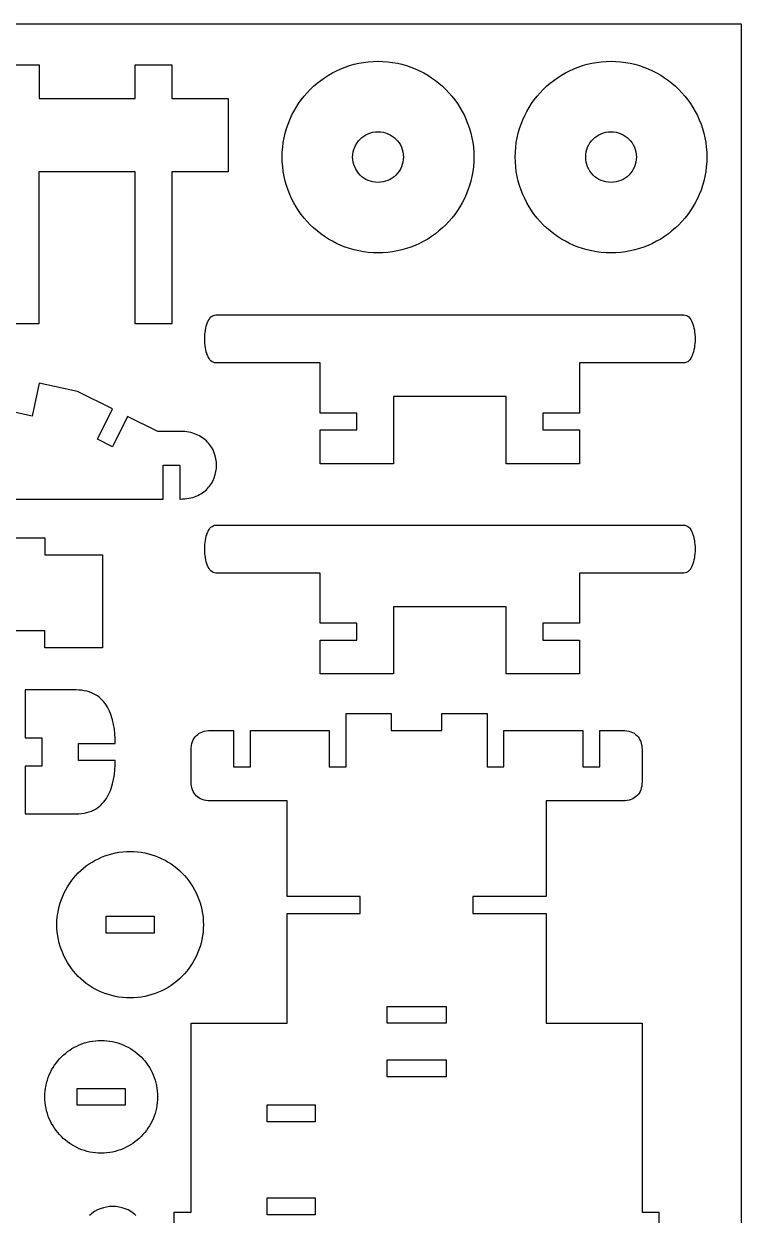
# Model space of a CAD drawing. Extents: x -4447 to 4447, y -2314 to 2314.
# Drawn here: x -3093 to -1563, y -228 to 2314 of the extents above; entities that cross this region are included whole.
import ezdxf

# ---------------------------------------------------------------- set-up
doc = ezdxf.new("R2010")
doc.units = 0
doc.header["$MEASUREMENT"] = 0
doc.layers.get('0').update_dxf_attribs({"linetype": 'CONTINUOUS'})

msp = doc.modelspace()

# ---------------------------------------------------------------- linework, layer by layer
for p, q in [((-4447.3, 2313.8), (-1562.6, 2313.8)), ((-1562.6, 2313.8), (-1562.6, -2313.8)), ((-3137.8, 2226.6), (-3059.6, 2226.6)), ((-3059.6, 2226.6), (-3059.6, 2154.5)), ((-2855.3, 2226.6), (-2777.2, 2226.6)), ((-2855.3, 2154.5), (-2855.3, 2226.6)), ((-2777.2, 2226.6), (-2777.2, 2154.5)), ((-2434.5, 2209.2), (-2425.7, 2213.7)), ((-2425.7, 2213.7), (-2416.6, 2217.8)), ((-2416.6, 2217.8), (-2407.3, 2221.4)), ((-2407.3, 2221.4), (-2397.8, 2224.6)), ((-2397.8, 2224.6), (-2388.1, 2227.4)), ((-2388.1, 2227.4), (-2378.3, 2229.7)), ((-2378.3, 2229.7), (-2368.2, 2231.5)), ((-2368.2, 2231.5), (-2358, 2232.8)), ((-2358, 2232.8), (-2347.6, 2233.6)), ((-2347.6, 2233.6), (-2337.1, 2233.8)), ((-2337.1, 2233.8), (-2326.6, 2233.6)), ((-2326.6, 2233.6), (-2316.2, 2232.8)), ((-2316.2, 2232.8), (-2306, 2231.5)), ((-2306, 2231.5), (-2295.9, 2229.7)), ((-2295.9, 2229.7), (-2286, 2227.4)), ((-2286, 2227.4), (-2276.3, 2224.6)), ((-2276.3, 2224.6), (-2266.8, 2221.4)), ((-2266.8, 2221.4), (-2257.6, 2217.8)), ((-2257.6, 2217.8), (-2248.5, 2213.7)), ((-2248.5, 2213.7), (-2239.7, 2209.2)), ((-1937.5, 2209.2), (-1928.7, 2213.7)), ((-1928.7, 2213.7), (-1919.7, 2217.8)), ((-1919.7, 2217.8), (-1910.4, 2221.4)), ((-1910.4, 2221.4), (-1900.9, 2224.6)), ((-1900.9, 2224.6), (-1891.2, 2227.4)), ((-1891.2, 2227.4), (-1881.3, 2229.7)), ((-1881.3, 2229.7), (-1871.3, 2231.5)), ((-1871.3, 2231.5), (-1861, 2232.8)), ((-1861, 2232.8), (-1850.7, 2233.6)), ((-1850.7, 2233.6), (-1840.1, 2233.8)), ((-1840.1, 2233.8), (-1829.6, 2233.6)), ((-1829.6, 2233.6), (-1819.3, 2232.8)), ((-1819.3, 2232.8), (-1809, 2231.5)), ((-1809, 2231.5), (-1799, 2229.7)), ((-1799, 2229.7), (-1789.1, 2227.4)), ((-1789.1, 2227.4), (-1779.4, 2224.6)), ((-1779.4, 2224.6), (-1769.9, 2221.4)), ((-1769.9, 2221.4), (-1760.6, 2217.8)), ((-1760.6, 2217.8), (-1751.6, 2213.7)), ((-1751.6, 2213.7), (-1742.8, 2209.2)), ((-2474.5, 2180.7), (-2467.1, 2187.2)), ((-2467.1, 2187.2), (-2459.3, 2193.2)), ((-2459.3, 2193.2), (-2451.3, 2198.9)), ((-2451.3, 2198.9), (-2443, 2204.2)), ((-2443, 2204.2), (-2434.5, 2209.2)), ((-2239.7, 2209.2), (-2231.1, 2204.2)), ((-2231.1, 2204.2), (-2222.9, 2198.9)), ((-2222.9, 2198.9), (-2214.8, 2193.2)), ((-2214.8, 2193.2), (-2207.1, 2187.2)), ((-2207.1, 2187.2), (-2199.7, 2180.7)), ((-1977.5, 2180.7), (-1970.1, 2187.2)), ((-1970.1, 2187.2), (-1962.4, 2193.2)), ((-1962.4, 2193.2), (-1954.4, 2198.9)), ((-1954.4, 2198.9), (-1946.1, 2204.2)), ((-1946.1, 2204.2), (-1937.5, 2209.2)), ((-1742.8, 2209.2), (-1734.2, 2204.2)), ((-1734.2, 2204.2), (-1725.9, 2198.9)), ((-1725.9, 2198.9), (-1717.9, 2193.2)), ((-1717.9, 2193.2), (-1710.2, 2187.2)), ((-1710.2, 2187.2), (-1702.8, 2180.7)), ((-2494.8, 2159.5), (-2488.3, 2166.9)), ((-2488.3, 2166.9), (-2481.6, 2174)), ((-2481.6, 2174), (-2474.5, 2180.7)), ((-2199.7, 2180.7), (-2192.6, 2174)), ((-2192.6, 2174), (-2185.8, 2166.9)), ((-2185.8, 2166.9), (-2179.4, 2159.5)), ((-1997.8, 2159.5), (-1991.4, 2166.9)), ((-1991.4, 2166.9), (-1984.6, 2174)), ((-1984.6, 2174), (-1977.5, 2180.7)), ((-1702.8, 2180.7), (-1695.7, 2174)), ((-1695.7, 2174), (-1688.9, 2166.9)), ((-1688.9, 2166.9), (-1682.5, 2159.5)), ((-3059.6, 2154.5), (-2855.3, 2154.5)), ((-2777.2, 2154.5), (-2657, 2154.5)), ((-2657, 2154.5), (-2657, 1998.3)), ((-2516.8, 2126.9), (-2511.8, 2135.4)), ((-2511.8, 2135.4), (-2506.5, 2143.7)), ((-2506.5, 2143.7), (-2500.8, 2151.7)), ((-2500.8, 2151.7), (-2494.8, 2159.5)), ((-2179.4, 2159.5), (-2173.4, 2151.7)), ((-2173.4, 2151.7), (-2167.7, 2143.7)), ((-2167.7, 2143.7), (-2162.3, 2135.4)), ((-2162.3, 2135.4), (-2157.4, 2126.9)), ((-2019.8, 2126.9), (-2014.9, 2135.4)), ((-2014.9, 2135.4), (-2009.6, 2143.7)), ((-2009.6, 2143.7), (-2003.9, 2151.7)), ((-2003.9, 2151.7), (-1997.8, 2159.5)), ((-1682.5, 2159.5), (-1676.4, 2151.7)), ((-1676.4, 2151.7), (-1670.7, 2143.7)), ((-1670.7, 2143.7), (-1665.4, 2135.4)), ((-1665.4, 2135.4), (-1660.5, 2126.9)), ((-2525.4, 2109), (-2521.3, 2118.1)), ((-2521.3, 2118.1), (-2516.8, 2126.9)), ((-2157.4, 2126.9), (-2152.9, 2118.1)), ((-2152.9, 2118.1), (-2148.8, 2109)), ((-2028.4, 2109), (-2024.3, 2118.1)), ((-2024.3, 2118.1), (-2019.8, 2126.9)), ((-1660.5, 2126.9), (-1656, 2118.1)), ((-1656, 2118.1), (-1651.9, 2109)), ((-2535, 2080.5), (-2532.2, 2090.2)), ((-2532.2, 2090.2), (-2529, 2099.7)), ((-2529, 2099.7), (-2525.4, 2109)), ((-2148.8, 2109), (-2145.2, 2099.7)), ((-2145.2, 2099.7), (-2141.9, 2090.2)), ((-2141.9, 2090.2), (-2139.2, 2080.5)), ((-2038, 2080.5), (-2035.3, 2090.2)), ((-2035.3, 2090.2), (-2032.1, 2099.7)), ((-2032.1, 2099.7), (-2028.4, 2109)), ((-1651.9, 2109), (-1648.2, 2099.7)), ((-1648.2, 2099.7), (-1645, 2090.2)), ((-1645, 2090.2), (-1642.2, 2080.5)), ((-2540.4, 2050.4), (-2539.1, 2060.6)), ((-2539.1, 2060.6), (-2537.3, 2070.7)), ((-2537.3, 2070.7), (-2535, 2080.5)), ((-2384.6, 2055.3), (-2381.9, 2059.7)), ((-2381.9, 2059.7), (-2378.8, 2063.9)), ((-2378.8, 2063.9), (-2375.3, 2067.7)), ((-2375.3, 2067.7), (-2371.5, 2071.2)), ((-2371.5, 2071.2), (-2367.3, 2074.3)), ((-2367.3, 2074.3), (-2362.9, 2077)), ((-2362.9, 2077), (-2358.1, 2079.3)), ((-2358.1, 2079.3), (-2353.2, 2081.1)), ((-2353.2, 2081.1), (-2348, 2082.5)), ((-2348, 2082.5), (-2342.6, 2083.3)), ((-2342.6, 2083.3), (-2337.1, 2083.6)), ((-2337.1, 2083.6), (-2331.6, 2083.3)), ((-2331.6, 2083.3), (-2326.2, 2082.5)), ((-2326.2, 2082.5), (-2321, 2081.1)), ((-2321, 2081.1), (-2316, 2079.3)), ((-2316, 2079.3), (-2311.3, 2077)), ((-2311.3, 2077), (-2306.8, 2074.3)), ((-2306.8, 2074.3), (-2302.7, 2071.2)), ((-2302.7, 2071.2), (-2298.8, 2067.7)), ((-2298.8, 2067.7), (-2295.4, 2063.9)), ((-2295.4, 2063.9), (-2292.2, 2059.7)), ((-2292.2, 2059.7), (-2289.5, 2055.3)), ((-2139.2, 2080.5), (-2136.9, 2070.7)), ((-2136.9, 2070.7), (-2135.1, 2060.6)), ((-2135.1, 2060.6), (-2133.8, 2050.4)), ((-2043.4, 2050.4), (-2042.1, 2060.6)), ((-2042.1, 2060.6), (-2040.3, 2070.7)), ((-2040.3, 2070.7), (-2038, 2080.5)), ((-1887.7, 2055.3), (-1885, 2059.7)), ((-1885, 2059.7), (-1881.9, 2063.9)), ((-1881.9, 2063.9), (-1878.4, 2067.7)), ((-1878.4, 2067.7), (-1874.5, 2071.2)), ((-1874.5, 2071.2), (-1870.4, 2074.3)), ((-1870.4, 2074.3), (-1865.9, 2077)), ((-1865.9, 2077), (-1861.2, 2079.3)), ((-1861.2, 2079.3), (-1856.2, 2081.1)), ((-1856.2, 2081.1), (-1851, 2082.5)), ((-1851, 2082.5), (-1845.7, 2083.3)), ((-1845.7, 2083.3), (-1840.1, 2083.6)), ((-1840.1, 2083.6), (-1834.6, 2083.3)), ((-1834.6, 2083.3), (-1829.2, 2082.5)), ((-1829.2, 2082.5), (-1824.1, 2081.1)), ((-1824.1, 2081.1), (-1819.1, 2079.3)), ((-1819.1, 2079.3), (-1814.4, 2077)), ((-1814.4, 2077), (-1809.9, 2074.3)), ((-1809.9, 2074.3), (-1805.7, 2071.2)), ((-1805.7, 2071.2), (-1801.9, 2067.7)), ((-1801.9, 2067.7), (-1798.4, 2063.9)), ((-1798.4, 2063.9), (-1795.3, 2059.7)), ((-1795.3, 2059.7), (-1792.6, 2055.3)), ((-1642.2, 2080.5), (-1640, 2070.7)), ((-1640, 2070.7), (-1638.2, 2060.6)), ((-1638.2, 2060.6), (-1636.9, 2050.4)), ((-2541.4, 2029.5), (-2541.2, 2040)), ((-2541.2, 2040), (-2540.4, 2050.4)), ((-2391.2, 2029.5), (-2390.9, 2035)), ((-2390.9, 2035), (-2390.1, 2040.4)), ((-2390.1, 2040.4), (-2388.7, 2045.6)), ((-2388.7, 2045.6), (-2386.9, 2050.5)), ((-2386.9, 2050.5), (-2384.6, 2055.3)), ((-2289.5, 2055.3), (-2287.3, 2050.5)), ((-2287.3, 2050.5), (-2285.4, 2045.6)), ((-2285.4, 2045.6), (-2284.1, 2040.4)), ((-2284.1, 2040.4), (-2283.3, 2035)), ((-2283.3, 2035), (-2283, 2029.5)), ((-2133.8, 2050.4), (-2133, 2040)), ((-2133, 2040), (-2132.8, 2029.5)), ((-2044.5, 2029.5), (-2044.2, 2040)), ((-2044.2, 2040), (-2043.4, 2050.4)), ((-1894.2, 2029.5), (-1893.9, 2035)), ((-1893.9, 2035), (-1893.1, 2040.4)), ((-1893.1, 2040.4), (-1891.8, 2045.6)), ((-1891.8, 2045.6), (-1890, 2050.5)), ((-1890, 2050.5), (-1887.7, 2055.3)), ((-1792.6, 2055.3), (-1790.3, 2050.5)), ((-1790.3, 2050.5), (-1788.5, 2045.6)), ((-1788.5, 2045.6), (-1787.2, 2040.4)), ((-1787.2, 2040.4), (-1786.3, 2035)), ((-1786.3, 2035), (-1786.1, 2029.5)), ((-1636.9, 2050.4), (-1636.1, 2040)), ((-1636.1, 2040), (-1635.8, 2029.5)), ((-2541.2, 2019), (-2541.4, 2029.5)), ((-2540.4, 2008.6), (-2541.2, 2019)), ((-2539.1, 1998.4), (-2540.4, 2008.6)), ((-2390.9, 2024), (-2391.2, 2029.5)), ((-2390.1, 2018.6), (-2390.9, 2024)), ((-2388.7, 2013.4), (-2390.1, 2018.6)), ((-2386.9, 2008.4), (-2388.7, 2013.4)), ((-2384.6, 2003.7), (-2386.9, 2008.4)), ((-2287.3, 2008.4), (-2289.5, 2003.7)), ((-2285.4, 2013.4), (-2287.3, 2008.4)), ((-2284.1, 2018.6), (-2285.4, 2013.4)), ((-2283.3, 2024), (-2284.1, 2018.6)), ((-2283, 2029.5), (-2283.3, 2024)), ((-2133.8, 2008.6), (-2135.1, 1998.4)), ((-2133, 2019), (-2133.8, 2008.6)), ((-2132.8, 2029.5), (-2133, 2019)), ((-2044.2, 2019), (-2044.5, 2029.5)), ((-2043.4, 2008.6), (-2044.2, 2019)), ((-2042.1, 1998.4), (-2043.4, 2008.6)), ((-1893.9, 2024), (-1894.2, 2029.5)), ((-1893.1, 2018.6), (-1893.9, 2024)), ((-1891.8, 2013.4), (-1893.1, 2018.6)), ((-1890, 2008.4), (-1891.8, 2013.4)), ((-1887.7, 2003.7), (-1890, 2008.4)), ((-1790.3, 2008.4), (-1792.6, 2003.7)), ((-1788.5, 2013.4), (-1790.3, 2008.4)), ((-1787.2, 2018.6), (-1788.5, 2013.4)), ((-1786.3, 2024), (-1787.2, 2018.6)), ((-1786.1, 2029.5), (-1786.3, 2024)), ((-1636.9, 2008.6), (-1638.2, 1998.4)), ((-1636.1, 2019), (-1636.9, 2008.6)), ((-1635.8, 2029.5), (-1636.1, 2019)), ((-3060.8, 1998.3), (-3060.8, 1673.7)), ((-2855.3, 1998.3), (-3060.8, 1998.3)), ((-2855.3, 1673.7), (-2855.3, 1998.3)), ((-2777.2, 1998.3), (-2777.2, 1673.7)), ((-2657, 1998.3), (-2777.2, 1998.3)), ((-2537.3, 1988.3), (-2539.1, 1998.4)), ((-2535, 1978.4), (-2537.3, 1988.3)), ((-2381.9, 1999.2), (-2384.6, 2003.7)), ((-2378.8, 1995.1), (-2381.9, 1999.2)), ((-2375.3, 1991.2), (-2378.8, 1995.1)), ((-2371.5, 1987.7), (-2375.3, 1991.2)), ((-2367.3, 1984.6), (-2371.5, 1987.7)), ((-2362.9, 1981.9), (-2367.3, 1984.6)), ((-2306.8, 1984.6), (-2311.3, 1981.9)), ((-2302.7, 1987.7), (-2306.8, 1984.6)), ((-2298.8, 1991.2), (-2302.7, 1987.7)), ((-2295.4, 1995.1), (-2298.8, 1991.2)), ((-2292.2, 1999.2), (-2295.4, 1995.1)), ((-2289.5, 2003.7), (-2292.2, 1999.2)), ((-2136.9, 1988.3), (-2139.2, 1978.4)), ((-2135.1, 1998.4), (-2136.9, 1988.3)), ((-2040.3, 1988.3), (-2042.1, 1998.4)), ((-2038, 1978.4), (-2040.3, 1988.3)), ((-1885, 1999.2), (-1887.7, 2003.7)), ((-1881.9, 1995.1), (-1885, 1999.2)), ((-1878.4, 1991.2), (-1881.9, 1995.1)), ((-1874.5, 1987.7), (-1878.4, 1991.2)), ((-1870.4, 1984.6), (-1874.5, 1987.7)), ((-1865.9, 1981.9), (-1870.4, 1984.6)), ((-1809.9, 1984.6), (-1814.4, 1981.9)), ((-1805.7, 1987.7), (-1809.9, 1984.6)), ((-1801.9, 1991.2), (-1805.7, 1987.7)), ((-1798.4, 1995.1), (-1801.9, 1991.2)), ((-1795.3, 1999.2), (-1798.4, 1995.1)), ((-1792.6, 2003.7), (-1795.3, 1999.2)), ((-1640, 1988.3), (-1642.2, 1978.4)), ((-1638.2, 1998.4), (-1640, 1988.3)), ((-2532.2, 1968.7), (-2535, 1978.4)), ((-2529, 1959.2), (-2532.2, 1968.7)), ((-2525.4, 1950), (-2529, 1959.2)), ((-2358.1, 1979.6), (-2362.9, 1981.9)), ((-2353.2, 1977.8), (-2358.1, 1979.6)), ((-2348, 1976.5), (-2353.2, 1977.8)), ((-2342.6, 1975.7), (-2348, 1976.5)), ((-2337.1, 1975.4), (-2342.6, 1975.7)), ((-2331.6, 1975.7), (-2337.1, 1975.4)), ((-2326.2, 1976.5), (-2331.6, 1975.7)), ((-2321, 1977.8), (-2326.2, 1976.5)), ((-2316, 1979.6), (-2321, 1977.8)), ((-2311.3, 1981.9), (-2316, 1979.6)), ((-2145.2, 1959.2), (-2148.8, 1950)), ((-2141.9, 1968.7), (-2145.2, 1959.2)), ((-2139.2, 1978.4), (-2141.9, 1968.7)), ((-2035.3, 1968.7), (-2038, 1978.4)), ((-2032.1, 1959.2), (-2035.3, 1968.7)), ((-2028.4, 1950), (-2032.1, 1959.2)), ((-1861.2, 1979.6), (-1865.9, 1981.9)), ((-1856.2, 1977.8), (-1861.2, 1979.6)), ((-1851, 1976.5), (-1856.2, 1977.8)), ((-1845.7, 1975.7), (-1851, 1976.5)), ((-1840.1, 1975.4), (-1845.7, 1975.7)), ((-1834.6, 1975.7), (-1840.1, 1975.4)), ((-1829.2, 1976.5), (-1834.6, 1975.7)), ((-1824.1, 1977.8), (-1829.2, 1976.5)), ((-1819.1, 1979.6), (-1824.1, 1977.8)), ((-1814.4, 1981.9), (-1819.1, 1979.6)), ((-1648.2, 1959.2), (-1651.9, 1950)), ((-1645, 1968.7), (-1648.2, 1959.2)), ((-1642.2, 1978.4), (-1645, 1968.7)), ((-2521.3, 1940.9), (-2525.4, 1950)), ((-2516.8, 1932.1), (-2521.3, 1940.9)), ((-2511.8, 1923.5), (-2516.8, 1932.1)), ((-2157.4, 1932.1), (-2162.3, 1923.5)), ((-2152.9, 1940.9), (-2157.4, 1932.1)), ((-2148.8, 1950), (-2152.9, 1940.9)), ((-2024.3, 1940.9), (-2028.4, 1950)), ((-2019.8, 1932.1), (-2024.3, 1940.9)), ((-2014.9, 1923.5), (-2019.8, 1932.1)), ((-1660.5, 1932.1), (-1665.4, 1923.5)), ((-1656, 1940.9), (-1660.5, 1932.1)), ((-1651.9, 1950), (-1656, 1940.9)), ((-2506.5, 1915.2), (-2511.8, 1923.5)), ((-2500.8, 1907.2), (-2506.5, 1915.2)), ((-2494.8, 1899.5), (-2500.8, 1907.2)), ((-2173.4, 1907.2), (-2179.4, 1899.5)), ((-2167.7, 1915.2), (-2173.4, 1907.2)), ((-2162.3, 1923.5), (-2167.7, 1915.2)), ((-2009.6, 1915.2), (-2014.9, 1923.5)), ((-2003.9, 1907.2), (-2009.6, 1915.2)), ((-1997.8, 1899.5), (-2003.9, 1907.2)), ((-1676.4, 1907.2), (-1682.5, 1899.5)), ((-1670.7, 1915.2), (-1676.4, 1907.2)), ((-1665.4, 1923.5), (-1670.7, 1915.2)), ((-2488.3, 1892.1), (-2494.8, 1899.5)), ((-2481.6, 1885), (-2488.3, 1892.1)), ((-2474.5, 1878.2), (-2481.6, 1885)), ((-2192.6, 1885), (-2199.7, 1878.2)), ((-2185.8, 1892.1), (-2192.6, 1885)), ((-2179.4, 1899.5), (-2185.8, 1892.1)), ((-1991.4, 1892.1), (-1997.8, 1899.5)), ((-1984.6, 1885), (-1991.4, 1892.1)), ((-1977.5, 1878.2), (-1984.6, 1885)), ((-1695.7, 1885), (-1702.8, 1878.2)), ((-1688.9, 1892.1), (-1695.7, 1885)), ((-1682.5, 1899.5), (-1688.9, 1892.1)), ((-2467.1, 1871.8), (-2474.5, 1878.2)), ((-2459.3, 1865.7), (-2467.1, 1871.8)), ((-2451.3, 1860.1), (-2459.3, 1865.7)), ((-2443, 1854.7), (-2451.3, 1860.1)), ((-2222.9, 1860.1), (-2231.1, 1854.7)), ((-2214.8, 1865.7), (-2222.9, 1860.1)), ((-2207.1, 1871.8), (-2214.8, 1865.7)), ((-2199.7, 1878.2), (-2207.1, 1871.8)), ((-1970.1, 1871.8), (-1977.5, 1878.2)), ((-1962.4, 1865.7), (-1970.1, 1871.8)), ((-1954.4, 1860.1), (-1962.4, 1865.7)), ((-1946.1, 1854.7), (-1954.4, 1860.1)), ((-1725.9, 1860.1), (-1734.2, 1854.7)), ((-1717.9, 1865.7), (-1725.9, 1860.1)), ((-1710.2, 1871.8), (-1717.9, 1865.7)), ((-1702.8, 1878.2), (-1710.2, 1871.8)), ((-2434.5, 1849.8), (-2443, 1854.7)), ((-2425.7, 1845.3), (-2434.5, 1849.8)), ((-2416.6, 1841.2), (-2425.7, 1845.3)), ((-2407.3, 1837.5), (-2416.6, 1841.2)), ((-2397.8, 1834.3), (-2407.3, 1837.5)), ((-2388.1, 1831.6), (-2397.8, 1834.3)), ((-2378.3, 1829.3), (-2388.1, 1831.6)), ((-2286, 1831.6), (-2295.9, 1829.3)), ((-2276.3, 1834.3), (-2286, 1831.6)), ((-2266.8, 1837.5), (-2276.3, 1834.3)), ((-2257.6, 1841.2), (-2266.8, 1837.5)), ((-2248.5, 1845.3), (-2257.6, 1841.2)), ((-2239.7, 1849.8), (-2248.5, 1845.3)), ((-2231.1, 1854.7), (-2239.7, 1849.8)), ((-1937.5, 1849.8), (-1946.1, 1854.7)), ((-1928.7, 1845.3), (-1937.5, 1849.8)), ((-1919.7, 1841.2), (-1928.7, 1845.3)), ((-1910.4, 1837.5), (-1919.7, 1841.2)), ((-1900.9, 1834.3), (-1910.4, 1837.5)), ((-1891.2, 1831.6), (-1900.9, 1834.3)), ((-1881.3, 1829.3), (-1891.2, 1831.6)), ((-1789.1, 1831.6), (-1799, 1829.3)), ((-1779.4, 1834.3), (-1789.1, 1831.6)), ((-1769.9, 1837.5), (-1779.4, 1834.3)), ((-1760.6, 1841.2), (-1769.9, 1837.5)), ((-1751.6, 1845.3), (-1760.6, 1841.2)), ((-1742.8, 1849.8), (-1751.6, 1845.3)), ((-1734.2, 1854.7), (-1742.8, 1849.8)), ((-2368.2, 1827.5), (-2378.3, 1829.3)), ((-2358, 1826.2), (-2368.2, 1827.5)), ((-2347.6, 1825.4), (-2358, 1826.2)), ((-2337.1, 1825.1), (-2347.6, 1825.4)), ((-2326.6, 1825.4), (-2337.1, 1825.1)), ((-2316.2, 1826.2), (-2326.6, 1825.4)), ((-2306, 1827.5), (-2316.2, 1826.2)), ((-2295.9, 1829.3), (-2306, 1827.5)), ((-1871.3, 1827.5), (-1881.3, 1829.3)), ((-1861, 1826.2), (-1871.3, 1827.5)), ((-1850.7, 1825.4), (-1861, 1826.2)), ((-1840.1, 1825.1), (-1850.7, 1825.4)), ((-1829.6, 1825.4), (-1840.1, 1825.1)), ((-1819.3, 1826.2), (-1829.6, 1825.4)), ((-1809, 1827.5), (-1819.3, 1826.2)), ((-1799, 1829.3), (-1809, 1827.5)), ((-2700.8, 1676.7), (-2699.2, 1680.1)), ((-2699.2, 1680.1), (-2697.4, 1683.2)), ((-2697.4, 1683.2), (-2695.5, 1685.9)), ((-2695.5, 1685.9), (-2693.4, 1688.3)), ((-2693.4, 1688.3), (-2691.1, 1690.1)), ((-2691.1, 1690.1), (-2688.6, 1691.5)), ((-2688.6, 1691.5), (-2685.9, 1692.4)), ((-2685.9, 1692.4), (-2683.1, 1692.6)), ((-2683.1, 1692.6), (-1684.5, 1692.6)), ((-1684.5, 1692.6), (-1681.7, 1692.4)), ((-1681.7, 1692.4), (-1679, 1691.5)), ((-1679, 1691.5), (-1676.5, 1690.1)), ((-1676.5, 1690.1), (-1674.2, 1688.3)), ((-1674.2, 1688.3), (-1672.1, 1685.9)), ((-1672.1, 1685.9), (-1670.2, 1683.2)), ((-1670.2, 1683.2), (-1668.4, 1680.1)), ((-1668.4, 1680.1), (-1666.8, 1676.7)), ((-3060.8, 1673.7), (-3139, 1673.7)), ((-2777.2, 1673.7), (-2855.3, 1673.7)), ((-2706.3, 1651.1), (-2705.8, 1655.8)), ((-2705.8, 1655.8), (-2705.2, 1660.3)), ((-2705.2, 1660.3), (-2704.4, 1664.7)), ((-2704.4, 1664.7), (-2703.3, 1669)), ((-2703.3, 1669), (-2702.1, 1672.9)), ((-2702.1, 1672.9), (-2700.8, 1676.7)), ((-1666.8, 1676.7), (-1665.5, 1672.9)), ((-1665.5, 1672.9), (-1664.3, 1669)), ((-1664.3, 1669), (-1663.2, 1664.7)), ((-1663.2, 1664.7), (-1662.4, 1660.3)), ((-1662.4, 1660.3), (-1661.8, 1655.8)), ((-1661.8, 1655.8), (-1661.3, 1651.1)), ((-2706.7, 1641.6), (-2706.6, 1646.3)), ((-2706.6, 1636.8), (-2706.7, 1641.6)), ((-2706.6, 1646.3), (-2706.3, 1651.1)), ((-2706.3, 1632), (-2706.6, 1636.8)), ((-2705.8, 1627.4), (-2706.3, 1632)), ((-2705.2, 1622.8), (-2705.8, 1627.4)), ((-1661.8, 1627.4), (-1662.4, 1622.8)), ((-1661.3, 1632), (-1661.8, 1627.4)), ((-1661.3, 1651.1), (-1661, 1646.3)), ((-1661, 1636.8), (-1661.3, 1632)), ((-1661, 1646.3), (-1660.9, 1641.6)), ((-1660.9, 1641.6), (-1661, 1636.8)), ((-2704.4, 1618.4), (-2705.2, 1622.8)), ((-2703.3, 1614.2), (-2704.4, 1618.4)), ((-2702.1, 1610.2), (-2703.3, 1614.2)), ((-2700.8, 1606.4), (-2702.1, 1610.2)), ((-2699.2, 1603), (-2700.8, 1606.4)), ((-2697.4, 1599.9), (-2699.2, 1603)), ((-1668.4, 1603), (-1670.2, 1599.9)), ((-1666.8, 1606.4), (-1668.4, 1603)), ((-1665.5, 1610.2), (-1666.8, 1606.4)), ((-1664.3, 1614.2), (-1665.5, 1610.2)), ((-1663.2, 1618.4), (-1664.3, 1614.2)), ((-1662.4, 1622.8), (-1663.2, 1618.4)), ((-2695.5, 1597.2), (-2697.4, 1599.9)), ((-2693.4, 1594.9), (-2695.5, 1597.2)), ((-2691.1, 1593), (-2693.4, 1594.9)), ((-2688.6, 1591.6), (-2691.1, 1593)), ((-2685.9, 1590.8), (-2688.6, 1591.6)), ((-2683.1, 1590.5), (-2685.9, 1590.8)), ((-2460.3, 1590.5), (-2683.1, 1590.5)), ((-2460.3, 1483.4), (-2460.3, 1590.5)), ((-1907.3, 1590.5), (-1907.3, 1483.4)), ((-1684.5, 1590.5), (-1907.3, 1590.5)), ((-1681.7, 1590.8), (-1684.5, 1590.5)), ((-1679, 1591.6), (-1681.7, 1590.8)), ((-1676.5, 1593), (-1679, 1591.6)), ((-1674.2, 1594.9), (-1676.5, 1593)), ((-1672.1, 1597.2), (-1674.2, 1594.9)), ((-1670.2, 1599.9), (-1672.1, 1597.2)), ((-3059.8, 1546.8), (-3074.7, 1476.7)), ((-2978.2, 1529.3), (-3059.8, 1546.8)), ((-2903.4, 1492.2), (-2978.2, 1529.3)), ((-2304, 1518.4), (-2304, 1375.3)), ((-2063.6, 1518.4), (-2304, 1518.4)), ((-2063.6, 1375.3), (-2063.6, 1518.4)), ((-3074.7, 1476.7), (-3110, 1484.2)), ((-2935.4, 1427.5), (-2903.4, 1492.2)), ((-2871.1, 1476.1), (-2903.1, 1411.5)), ((-2806.5, 1444.1), (-2871.1, 1476.1)), ((-2382.1, 1483.4), (-2460.3, 1483.4)), ((-2382.1, 1447.4), (-2382.1, 1483.4)), ((-1985.5, 1483.4), (-1985.5, 1447.4)), ((-1907.3, 1483.4), (-1985.5, 1483.4)), ((-2903.1, 1411.5), (-2935.4, 1427.5)), ((-2758.5, 1444.1), (-2806.5, 1444.1)), ((-2753.8, 1444), (-2758.5, 1444.1)), ((-2749.2, 1443.7), (-2753.8, 1444)), ((-2744.8, 1443.2), (-2749.2, 1443.7)), ((-2740.5, 1442.5), (-2744.8, 1443.2)), ((-2736.3, 1441.6), (-2740.5, 1442.5)), ((-2732.4, 1440.6), (-2736.3, 1441.6)), ((-2728.5, 1439.3), (-2732.4, 1440.6)), ((-2724.8, 1437.9), (-2728.5, 1439.3)), ((-2721.3, 1436.4), (-2724.8, 1437.9)), ((-2717.9, 1434.7), (-2721.3, 1436.4)), ((-2714.7, 1432.8), (-2717.9, 1434.7)), ((-2711.6, 1430.8), (-2714.7, 1432.8)), ((-2708.7, 1428.7), (-2711.6, 1430.8)), ((-2705.9, 1426.4), (-2708.7, 1428.7)), ((-2703.2, 1424.1), (-2705.9, 1426.4)), ((-2700.8, 1421.6), (-2703.2, 1424.1)), ((-2460.3, 1447.4), (-2382.1, 1447.4)), ((-2460.3, 1375.3), (-2460.3, 1447.4)), ((-1985.5, 1447.4), (-1907.3, 1447.4)), ((-1907.3, 1447.4), (-1907.3, 1375.3)), ((-2698.4, 1419), (-2700.8, 1421.6)), ((-2696.2, 1416.3), (-2698.4, 1419)), ((-2692.3, 1410.7), (-2696.2, 1416.3)), ((-2689, 1404.7), (-2692.3, 1410.7)), ((-2686.3, 1398.5), (-2689, 1404.7)), ((-2684.2, 1392), (-2686.3, 1398.5)), ((-2682.7, 1385.5), (-2684.2, 1392)), ((-2681.8, 1378.8), (-2682.7, 1385.5)), ((-2681.5, 1372), (-2681.8, 1378.8)), ((-2304, 1375.3), (-2460.3, 1375.3)), ((-1907.3, 1375.3), (-2063.6, 1375.3)), ((-2795.7, 1299.9), (-2795.7, 1372)), ((-2795.7, 1372), (-2759.6, 1372)), ((-2759.6, 1372), (-2759.6, 1299.9)), ((-2686.3, 1345.5), (-2684.2, 1352)), ((-2684.2, 1352), (-2682.7, 1358.6)), ((-2682.7, 1358.6), (-2681.8, 1365.3)), ((-2681.8, 1365.3), (-2681.5, 1372)), ((-2703.2, 1319.9), (-2700.8, 1322.4)), ((-2700.8, 1322.4), (-2698.4, 1325)), ((-2698.4, 1325), (-2696.2, 1327.7)), ((-2696.2, 1327.7), (-2692.3, 1333.3)), ((-2692.3, 1333.3), (-2689, 1339.3)), ((-2689, 1339.3), (-2686.3, 1345.5)), ((-3757.3, 1299.9), (-2795.7, 1299.9)), ((-2759.6, 1299.9), (-2758.5, 1299.9)), ((-2758.5, 1299.9), (-2753.8, 1300)), ((-2753.8, 1300), (-2749.2, 1300.3)), ((-2749.2, 1300.3), (-2744.8, 1300.8)), ((-2744.8, 1300.8), (-2740.5, 1301.5)), ((-2740.5, 1301.5), (-2736.3, 1302.4)), ((-2736.3, 1302.4), (-2732.4, 1303.5)), ((-2732.4, 1303.5), (-2728.5, 1304.7)), ((-2728.5, 1304.7), (-2724.8, 1306.1)), ((-2724.8, 1306.1), (-2721.3, 1307.6)), ((-2721.3, 1307.6), (-2717.9, 1309.3)), ((-2717.9, 1309.3), (-2714.7, 1311.2)), ((-2714.7, 1311.2), (-2711.6, 1313.2)), ((-2711.6, 1313.2), (-2708.7, 1315.3)), ((-2708.7, 1315.3), (-2705.9, 1317.6)), ((-2705.9, 1317.6), (-2703.2, 1319.9)), ((-2704.4, 1216.3), (-2703.3, 1220.5)), ((-2703.3, 1220.5), (-2702.1, 1224.5)), ((-2702.1, 1224.5), (-2700.8, 1228.2)), ((-2700.8, 1228.2), (-2699.2, 1231.6)), ((-2699.2, 1231.6), (-2697.4, 1234.7)), ((-2697.4, 1234.7), (-2695.5, 1237.5)), ((-2695.5, 1237.5), (-2693.4, 1239.8)), ((-2693.4, 1239.8), (-2691.1, 1241.6)), ((-2691.1, 1241.6), (-2688.6, 1243)), ((-2688.6, 1243), (-2685.9, 1243.9)), ((-2685.9, 1243.9), (-2683.1, 1244.2)), ((-2683.1, 1244.2), (-1684.5, 1244.2)), ((-1684.5, 1244.2), (-1681.7, 1243.9)), ((-1681.7, 1243.9), (-1679, 1243)), ((-1679, 1243), (-1676.5, 1241.6)), ((-1676.5, 1241.6), (-1674.2, 1239.8)), ((-1674.2, 1239.8), (-1672.1, 1237.5)), ((-1672.1, 1237.5), (-1670.2, 1234.7)), ((-1670.2, 1234.7), (-1668.4, 1231.6)), ((-1668.4, 1231.6), (-1666.8, 1228.2)), ((-1666.8, 1228.2), (-1665.5, 1224.5)), ((-1665.5, 1224.5), (-1664.3, 1220.5)), ((-1664.3, 1220.5), (-1663.2, 1216.3)), ((-3149.8, 1216.9), (-3047.6, 1216.9)), ((-3047.6, 1216.9), (-3047.6, 1180.9)), ((-2706.7, 1193.1), (-2706.6, 1197.9)), ((-2706.6, 1197.9), (-2706.3, 1202.6)), ((-2706.3, 1202.6), (-2705.8, 1207.3)), ((-2705.8, 1207.3), (-2705.2, 1211.8)), ((-2705.2, 1211.8), (-2704.4, 1216.3)), ((-1663.2, 1216.3), (-1662.4, 1211.8)), ((-1662.4, 1211.8), (-1661.8, 1207.3)), ((-1661.8, 1207.3), (-1661.3, 1202.6)), ((-1661.3, 1202.6), (-1661, 1197.9)), ((-1661, 1197.9), (-1660.9, 1193.1)), ((-3047.6, 1180.9), (-2924.4, 1180.9)), ((-2924.4, 1180.9), (-2924.4, 982.5)), ((-2706.6, 1188.3), (-2706.7, 1193.1)), ((-2706.3, 1183.6), (-2706.6, 1188.3)), ((-2705.8, 1178.9), (-2706.3, 1183.6)), ((-2705.2, 1174.3), (-2705.8, 1178.9)), ((-2704.4, 1169.9), (-2705.2, 1174.3)), ((-2703.3, 1165.7), (-2704.4, 1169.9)), ((-1663.2, 1169.9), (-1664.3, 1165.7)), ((-1662.4, 1174.3), (-1663.2, 1169.9)), ((-1661.8, 1178.9), (-1662.4, 1174.3)), ((-1661.3, 1183.6), (-1661.8, 1178.9)), ((-1661, 1188.3), (-1661.3, 1183.6)), ((-1660.9, 1193.1), (-1661, 1188.3)), ((-2702.1, 1161.7), (-2703.3, 1165.7)), ((-2700.8, 1158), (-2702.1, 1161.7)), ((-2699.2, 1154.5), (-2700.8, 1158)), ((-2697.4, 1151.4), (-2699.2, 1154.5)), ((-2695.5, 1148.7), (-2697.4, 1151.4)), ((-2693.4, 1146.4), (-2695.5, 1148.7)), ((-2691.1, 1144.5), (-2693.4, 1146.4)), ((-2688.6, 1143.1), (-2691.1, 1144.5)), ((-1676.5, 1144.5), (-1679, 1143.1)), ((-1674.2, 1146.4), (-1676.5, 1144.5)), ((-1672.1, 1148.7), (-1674.2, 1146.4)), ((-1670.2, 1151.4), (-1672.1, 1148.7)), ((-1668.4, 1154.5), (-1670.2, 1151.4)), ((-1666.8, 1158), (-1668.4, 1154.5)), ((-1665.5, 1161.7), (-1666.8, 1158)), ((-1664.3, 1165.7), (-1665.5, 1161.7)), ((-2685.9, 1142.3), (-2688.6, 1143.1)), ((-2683.1, 1142), (-2685.9, 1142.3)), ((-2460.3, 1142), (-2683.1, 1142)), ((-2460.3, 1035), (-2460.3, 1142)), ((-1907.3, 1142), (-1907.3, 1035)), ((-1684.5, 1142), (-1907.3, 1142)), ((-1681.7, 1142.3), (-1684.5, 1142)), ((-1679, 1143.1), (-1681.7, 1142.3)), ((-2304, 1069.9), (-2304, 926.8)), ((-2063.6, 1069.9), (-2304, 1069.9)), ((-2063.6, 926.8), (-2063.6, 1069.9)), ((-3047.6, 1018.6), (-3149.8, 1018.6)), ((-3047.6, 982.5), (-3047.6, 1018.6)), ((-2382.1, 1035), (-2460.3, 1035)), ((-2382.1, 998.9), (-2382.1, 1035)), ((-1985.5, 1035), (-1985.5, 998.9)), ((-1907.3, 1035), (-1985.5, 1035)), ((-2460.3, 998.9), (-2382.1, 998.9)), ((-2460.3, 926.8), (-2460.3, 998.9)), ((-1985.5, 998.9), (-1907.3, 998.9)), ((-1907.3, 998.9), (-1907.3, 926.8)), ((-2924.4, 982.5), (-3047.6, 982.5)), ((-2304, 926.8), (-2460.3, 926.8)), ((-1907.3, 926.8), (-2063.6, 926.8)), ((-2981.2, 892.6), (-3089.9, 892.6)), ((-3089.9, 892.6), (-3089.9, 790.4)), ((-2975.1, 892.4), (-2981.2, 892.6)), ((-2969.2, 891.9), (-2975.1, 892.4)), ((-2963.6, 891), (-2969.2, 891.9)), ((-2958.2, 889.8), (-2963.6, 891)), ((-2953.2, 888.4), (-2958.2, 889.8)), ((-2948.4, 886.6), (-2953.2, 888.4)), ((-2943.9, 884.6), (-2948.4, 886.6)), ((-2939.6, 882.3), (-2943.9, 884.6)), ((-2935.6, 879.7), (-2939.6, 882.3)), ((-2931.9, 876.9), (-2935.6, 879.7)), ((-2928.3, 873.8), (-2931.9, 876.9)), ((-2925.1, 870.6), (-2928.3, 873.8)), ((-2922, 867.1), (-2925.1, 870.6)), ((-2919.1, 863.4), (-2922, 867.1)), ((-2916.5, 859.6), (-2919.1, 863.4)), ((-2914.1, 855.6), (-2916.5, 859.6)), ((-2911.8, 851.4), (-2914.1, 855.6)), ((-2909.8, 847.1), (-2911.8, 851.4)), ((-2907.9, 842.6), (-2909.8, 847.1)), ((-2906.2, 838.1), (-2907.9, 842.6)), ((-2405, 842.4), (-2308.9, 842.4)), ((-2405, 728.3), (-2405, 842.4)), ((-2308.9, 842.4), (-2308.9, 806.4)), ((-2200.7, 842.4), (-2104.5, 842.4)), ((-2200.7, 806.4), (-2200.7, 842.4)), ((-2104.5, 842.4), (-2104.5, 728.3)), ((-2904.7, 833.4), (-2906.2, 838.1)), ((-2903.4, 828.6), (-2904.7, 833.4)), ((-2901.2, 818.8), (-2903.4, 828.6)), ((-2899.5, 808.8), (-2901.2, 818.8)), ((-3089.9, 790.4), (-3053.9, 790.4)), ((-3053.9, 790.4), (-3053.9, 730.3)), ((-2898.4, 798.7), (-2899.5, 808.8)), ((-2897.8, 788.5), (-2898.4, 798.7)), ((-2897.6, 778.4), (-2897.8, 788.5)), ((-2731.1, 786), (-2729.3, 789.4)), ((-2729.3, 789.4), (-2727, 792.5)), ((-2727, 792.5), (-2724.5, 795.3)), ((-2724.5, 795.3), (-2721.7, 797.8)), ((-2721.7, 797.8), (-2718.6, 800.1)), ((-2718.6, 800.1), (-2715.2, 802)), ((-2715.2, 802), (-2711.6, 803.5)), ((-2711.6, 803.5), (-2707.6, 804.8)), ((-2707.6, 804.8), (-2703.5, 805.7)), ((-2703.5, 805.7), (-2699, 806.2)), ((-2699, 806.2), (-2694.4, 806.4)), ((-2694.4, 806.4), (-2645.4, 806.4)), ((-2645.4, 806.4), (-2645.4, 728.3)), ((-2609.4, 728.3), (-2609.4, 806.4)), ((-2609.4, 806.4), (-2441.1, 806.4)), ((-2441.1, 806.4), (-2441.1, 728.3)), ((-2308.9, 806.4), (-2200.7, 806.4)), ((-2068.5, 806.4), (-1900.2, 806.4)), ((-2068.5, 728.3), (-2068.5, 806.4)), ((-1900.2, 806.4), (-1900.2, 728.3)), ((-1864.2, 806.4), (-1815.2, 806.4)), ((-1864.2, 728.3), (-1864.2, 806.4)), ((-1815.2, 806.4), (-1810.5, 806.2)), ((-1810.5, 806.2), (-1806.1, 805.7)), ((-1806.1, 805.7), (-1802, 804.8)), ((-1802, 804.8), (-1798, 803.5)), ((-1798, 803.5), (-1794.4, 802)), ((-1794.4, 802), (-1791, 800.1)), ((-1791, 800.1), (-1787.9, 797.8)), ((-1787.9, 797.8), (-1785.1, 795.3)), ((-1785.1, 795.3), (-1782.5, 792.5)), ((-1782.5, 792.5), (-1780.3, 789.4)), ((-1780.3, 789.4), (-1778.4, 786)), ((-2975.8, 778.4), (-2897.6, 778.4)), ((-2975.8, 742.3), (-2975.8, 778.4)), ((-2735.6, 765.2), (-2735.4, 769.9)), ((-2735.6, 696.5), (-2735.6, 765.2)), ((-2735.4, 769.9), (-2734.9, 774.3)), ((-2734.9, 774.3), (-2734, 778.4)), ((-2734, 778.4), (-2732.7, 782.4)), ((-2732.7, 782.4), (-2731.1, 786)), ((-1778.4, 786), (-1776.9, 782.4)), ((-1776.9, 782.4), (-1775.6, 778.4)), ((-1775.6, 778.4), (-1774.7, 774.3)), ((-1774.7, 774.3), (-1774.2, 769.8)), ((-1774.2, 769.8), (-1774, 765.2)), ((-1774, 765.2), (-1774, 696.5)), ((-2897.6, 742.3), (-2975.8, 742.3)), ((-2897.8, 732.2), (-2897.6, 742.3)), ((-3053.9, 730.3), (-3089.9, 730.3)), ((-3089.9, 730.3), (-3089.9, 628.1)), ((-2901.2, 701.8), (-2899.5, 711.9)), ((-2899.5, 711.9), (-2898.4, 722)), ((-2898.4, 722), (-2897.8, 732.2)), ((-2645.4, 728.3), (-2609.4, 728.3)), ((-2441.1, 728.3), (-2405, 728.3)), ((-2104.5, 728.3), (-2068.5, 728.3)), ((-1900.2, 728.3), (-1864.2, 728.3)), ((-2906.2, 682.6), (-2904.7, 687.3)), ((-2904.7, 687.3), (-2903.4, 692.1)), ((-2903.4, 692.1), (-2901.2, 701.8)), ((-2735.4, 691.9), (-2735.6, 696.5)), ((-2734.9, 687.6), (-2735.4, 691.9)), ((-2734, 683.5), (-2734.9, 687.6)), ((-1774.7, 687.6), (-1775.6, 683.5)), ((-1774.2, 691.9), (-1774.7, 687.6)), ((-1774, 696.5), (-1774.2, 691.9)), ((-2919.1, 657.2), (-2916.5, 661.1)), ((-2916.5, 661.1), (-2914.1, 665.1)), ((-2914.1, 665.1), (-2911.8, 669.3)), ((-2911.8, 669.3), (-2909.8, 673.6)), ((-2909.8, 673.6), (-2907.9, 678)), ((-2907.9, 678), (-2906.2, 682.6)), ((-2732.8, 679.6), (-2734, 683.5)), ((-2731.3, 676.1), (-2732.8, 679.6)), ((-2729.4, 672.7), (-2731.3, 676.1)), ((-2727.2, 669.7), (-2729.4, 672.7)), ((-2724.8, 666.9), (-2727.2, 669.7)), ((-2722, 664.5), (-2724.8, 666.9)), ((-2719, 662.3), (-2722, 664.5)), ((-2715.7, 660.5), (-2719, 662.3)), ((-1790.6, 662.3), (-1793.9, 660.5)), ((-1787.6, 664.5), (-1790.6, 662.3)), ((-1784.8, 666.9), (-1787.6, 664.5)), ((-1782.3, 669.7), (-1784.8, 666.9)), ((-1780.2, 672.7), (-1782.3, 669.7)), ((-1778.3, 676.1), (-1780.2, 672.7)), ((-1776.8, 679.6), (-1778.3, 676.1)), ((-1775.6, 683.5), (-1776.8, 679.6)), ((-2948.4, 634.1), (-2943.9, 636.1)), ((-2943.9, 636.1), (-2939.6, 638.4)), ((-2939.6, 638.4), (-2935.6, 641)), ((-2935.6, 641), (-2931.9, 643.8)), ((-2931.9, 643.8), (-2928.3, 646.8)), ((-2928.3, 646.8), (-2925.1, 650.1)), ((-2925.1, 650.1), (-2922, 653.6)), ((-2922, 653.6), (-2919.1, 657.2)), ((-2712.1, 658.9), (-2715.7, 660.5)), ((-2708.2, 657.7), (-2712.1, 658.9)), ((-2704.1, 656.9), (-2708.2, 657.7)), ((-2699.8, 656.3), (-2704.1, 656.9)), ((-2695.2, 656.1), (-2699.8, 656.3)), ((-2531.2, 656.1), (-2695.2, 656.1)), ((-2531.2, 451.8), (-2531.2, 656.1)), ((-1978.3, 656.1), (-1978.3, 451.8)), ((-1814.4, 656.1), (-1978.3, 656.1)), ((-1809.8, 656.3), (-1814.4, 656.1)), ((-1805.5, 656.9), (-1809.8, 656.3)), ((-1801.4, 657.7), (-1805.5, 656.9)), ((-1797.5, 658.9), (-1801.4, 657.7)), ((-1793.9, 660.5), (-1797.5, 658.9)), ((-3089.9, 628.1), (-2981.2, 628.1)), ((-2981.2, 628.1), (-2975.1, 628.3)), ((-2975.1, 628.3), (-2969.2, 628.8)), ((-2969.2, 628.8), (-2963.6, 629.7)), ((-2963.6, 629.7), (-2958.2, 630.8)), ((-2958.2, 630.8), (-2953.2, 632.3)), ((-2953.2, 632.3), (-2948.4, 634.1)), ((-2933.5, 532.6), (-2926.6, 535.7)), ((-2926.6, 535.7), (-2919.5, 538.5)), ((-2919.5, 538.5), (-2912.2, 541)), ((-2912.2, 541), (-2904.8, 543.1)), ((-2904.8, 543.1), (-2897.3, 544.8)), ((-2897.3, 544.8), (-2889.6, 546.2)), ((-2889.6, 546.2), (-2881.7, 547.2)), ((-2881.7, 547.2), (-2873.8, 547.8)), ((-2873.8, 547.8), (-2865.8, 548)), ((-2865.8, 548), (-2857.7, 547.8)), ((-2857.7, 547.8), (-2849.8, 547.2)), ((-2849.8, 547.2), (-2842, 546.2)), ((-2842, 546.2), (-2834.3, 544.8)), ((-2834.3, 544.8), (-2826.7, 543.1)), ((-2826.7, 543.1), (-2819.3, 541)), ((-2819.3, 541), (-2812.1, 538.5)), ((-2812.1, 538.5), (-2805, 535.7)), ((-2805, 535.7), (-2798, 532.6)), ((-2970.8, 507.4), (-2965.2, 512.3)), ((-2965.2, 512.3), (-2959.3, 517)), ((-2959.3, 517), (-2953.1, 521.3)), ((-2953.1, 521.3), (-2946.8, 525.4)), ((-2946.8, 525.4), (-2940.2, 529.2)), ((-2940.2, 529.2), (-2933.5, 532.6)), ((-2798, 532.6), (-2791.3, 529.2)), ((-2791.3, 529.2), (-2784.8, 525.4)), ((-2784.8, 525.4), (-2778.4, 521.3)), ((-2778.4, 521.3), (-2772.3, 517)), ((-2772.3, 517), (-2766.4, 512.3)), ((-2766.4, 512.3), (-2760.7, 507.4)), ((-2995.3, 479.1), (-2991, 485.3)), ((-2991, 485.3), (-2986.3, 491.2)), ((-2986.3, 491.2), (-2981.4, 496.8)), ((-2981.4, 496.8), (-2976.3, 502.3)), ((-2976.3, 502.3), (-2970.8, 507.4)), ((-2760.7, 507.4), (-2755.3, 502.3)), ((-2755.3, 502.3), (-2750.1, 496.8)), ((-2750.1, 496.8), (-2745.2, 491.2)), ((-2745.2, 491.2), (-2740.6, 485.3)), ((-2740.6, 485.3), (-2736.2, 479.1)), ((-3009.7, 452.6), (-3006.6, 459.5)), ((-3006.6, 459.5), (-3003.2, 466.2)), ((-3003.2, 466.2), (-2999.4, 472.8)), ((-2999.4, 472.8), (-2995.3, 479.1)), ((-2736.2, 479.1), (-2732.1, 472.8)), ((-2732.1, 472.8), (-2728.4, 466.2)), ((-2728.4, 466.2), (-2724.9, 459.5)), ((-2724.9, 459.5), (-2721.8, 452.6)), ((-3017.1, 430.8), (-3015, 438.2)), ((-3015, 438.2), (-3012.5, 445.5)), ((-3012.5, 445.5), (-3009.7, 452.6)), ((-2721.8, 452.6), (-2719, 445.5)), ((-2719, 445.5), (-2716.5, 438.2)), ((-2716.5, 438.2), (-2714.4, 430.8)), ((-2375, 451.8), (-2531.2, 451.8)), ((-2375, 415.7), (-2375, 451.8)), ((-2134.6, 451.8), (-2134.6, 415.7)), ((-1978.3, 451.8), (-2134.6, 451.8)), ((-3021.8, 399.8), (-3021.2, 407.7)), ((-3021.2, 407.7), (-3020.2, 415.6)), ((-3020.2, 415.6), (-3018.9, 423.3)), ((-3018.9, 423.3), (-3017.1, 430.8)), ((-2916.9, 409.8), (-2814.7, 409.8)), ((-2916.9, 373.7), (-2916.9, 409.8)), ((-2814.7, 409.8), (-2814.7, 373.7)), ((-2714.4, 430.8), (-2712.7, 423.3)), ((-2712.7, 423.3), (-2711.3, 415.6)), ((-2711.3, 415.6), (-2710.3, 407.7)), ((-2710.3, 407.7), (-2709.7, 399.8)), ((-2531.2, 415.7), (-2375, 415.7)), ((-2531.2, 181.4), (-2531.2, 415.7)), ((-2134.6, 415.7), (-1978.3, 415.7)), ((-1978.3, 415.7), (-1978.3, 181.4)), ((-3022, 391.8), (-3021.8, 399.8)), ((-3021.8, 383.7), (-3022, 391.8)), ((-3021.2, 375.8), (-3021.8, 383.7)), ((-2709.7, 383.7), (-2710.3, 375.8)), ((-2709.7, 399.8), (-2709.5, 391.8)), ((-2709.5, 391.8), (-2709.7, 383.7)), ((-3020.2, 368), (-3021.2, 375.8)), ((-3018.9, 360.3), (-3020.2, 368)), ((-3017.1, 352.7), (-3018.9, 360.3)), ((-2814.7, 373.7), (-2916.9, 373.7)), ((-2712.7, 360.3), (-2714.4, 352.7)), ((-2711.3, 368), (-2712.7, 360.3)), ((-2710.3, 375.8), (-2711.3, 368)), ((-3015, 345.3), (-3017.1, 352.7)), ((-3012.5, 338), (-3015, 345.3)), ((-3009.7, 331), (-3012.5, 338)), ((-3006.6, 324), (-3009.7, 331)), ((-2721.8, 331), (-2724.9, 324)), ((-2719, 338), (-2721.8, 331)), ((-2716.5, 345.3), (-2719, 338)), ((-2714.4, 352.7), (-2716.5, 345.3)), ((-3003.2, 317.3), (-3006.6, 324)), ((-2999.4, 310.8), (-3003.2, 317.3)), ((-2995.3, 304.4), (-2999.4, 310.8)), ((-2732.1, 310.8), (-2736.2, 304.4)), ((-2728.4, 317.3), (-2732.1, 310.8)), ((-2724.9, 324), (-2728.4, 317.3)), ((-2991, 298.3), (-2995.3, 304.4)), ((-2986.3, 292.4), (-2991, 298.3)), ((-2981.4, 286.7), (-2986.3, 292.4)), ((-2976.3, 281.3), (-2981.4, 286.7)), ((-2970.8, 276.1), (-2976.3, 281.3)), ((-2755.3, 281.3), (-2760.7, 276.1)), ((-2750.1, 286.7), (-2755.3, 281.3)), ((-2745.2, 292.4), (-2750.1, 286.7)), ((-2740.6, 298.3), (-2745.2, 292.4)), ((-2736.2, 304.4), (-2740.6, 298.3)), ((-2965.2, 271.2), (-2970.8, 276.1)), ((-2959.3, 266.6), (-2965.2, 271.2)), ((-2953.1, 262.2), (-2959.3, 266.6)), ((-2946.8, 258.1), (-2953.1, 262.2)), ((-2940.2, 254.4), (-2946.8, 258.1)), ((-2933.5, 250.9), (-2940.2, 254.4)), ((-2791.3, 254.4), (-2798, 250.9)), ((-2784.8, 258.1), (-2791.3, 254.4)), ((-2778.4, 262.2), (-2784.8, 258.1)), ((-2772.3, 266.6), (-2778.4, 262.2)), ((-2766.4, 271.2), (-2772.3, 266.6)), ((-2760.7, 276.1), (-2766.4, 271.2)), ((-2926.6, 247.8), (-2933.5, 250.9)), ((-2919.5, 245), (-2926.6, 247.8)), ((-2912.2, 242.5), (-2919.5, 245)), ((-2904.8, 240.4), (-2912.2, 242.5)), ((-2897.3, 238.7), (-2904.8, 240.4)), ((-2889.6, 237.3), (-2897.3, 238.7)), ((-2881.7, 236.3), (-2889.6, 237.3)), ((-2873.8, 235.7), (-2881.7, 236.3)), ((-2865.8, 235.5), (-2873.8, 235.7)), ((-2857.7, 235.7), (-2865.8, 235.5)), ((-2849.8, 236.3), (-2857.7, 235.7)), ((-2842, 237.3), (-2849.8, 236.3)), ((-2834.3, 238.7), (-2842, 237.3)), ((-2826.7, 240.4), (-2834.3, 238.7)), ((-2819.3, 242.5), (-2826.7, 240.4)), ((-2812.1, 245), (-2819.3, 242.5)), ((-2805, 247.8), (-2812.1, 245)), ((-2798, 250.9), (-2805, 247.8)), ((-2317.9, 181.4), (-2317.9, 217.4)), ((-2317.9, 217.4), (-2191.7, 217.4)), ((-2191.7, 217.4), (-2191.7, 181.4)), ((-2735.6, 181.4), (-2531.2, 181.4)), ((-2735.6, -221.3), (-2735.6, 181.4)), ((-2191.7, 181.4), (-2317.9, 181.4)), ((-1978.3, 181.4), (-1774, 181.4)), ((-1774, 181.4), (-1774, -221.3)), ((-2994.7, 124.2), (-2989.8, 127.4)), ((-2989.8, 127.4), (-2984.8, 130.3)), ((-2984.8, 130.3), (-2979.6, 132.9)), ((-2979.6, 132.9), (-2974.3, 135.3)), ((-2974.3, 135.3), (-2968.8, 137.5)), ((-2968.8, 137.5), (-2963.2, 139.4)), ((-2963.2, 139.4), (-2957.5, 141)), ((-2957.5, 141), (-2951.7, 142.3)), ((-2951.7, 142.3), (-2945.8, 143.4)), ((-2945.8, 143.4), (-2939.8, 144.2)), ((-2939.8, 144.2), (-2933.7, 144.6)), ((-2933.7, 144.6), (-2927.5, 144.8)), ((-2927.5, 144.8), (-2921.3, 144.6)), ((-2921.3, 144.6), (-2915.2, 144.2)), ((-2915.2, 144.2), (-2909.2, 143.4)), ((-2909.2, 143.4), (-2903.3, 142.3)), ((-2903.3, 142.3), (-2897.4, 141)), ((-2897.4, 141), (-2891.7, 139.4)), ((-2891.7, 139.4), (-2886.1, 137.5)), ((-2886.1, 137.5), (-2880.7, 135.3)), ((-2880.7, 135.3), (-2875.4, 132.9)), ((-2875.4, 132.9), (-2870.2, 130.3)), ((-2870.2, 130.3), (-2865.2, 127.4)), ((-2865.2, 127.4), (-2860.3, 124.2)), ((-3020.2, 101), (-3016.4, 105.4)), ((-3016.4, 105.4), (-3012.5, 109.6)), ((-3012.5, 109.6), (-3008.3, 113.5)), ((-3008.3, 113.5), (-3003.9, 117.3)), ((-3003.9, 117.3), (-2999.4, 120.9)), ((-2999.4, 120.9), (-2994.7, 124.2)), ((-2860.3, 124.2), (-2855.6, 120.9)), ((-2855.6, 120.9), (-2851, 117.3)), ((-2851, 117.3), (-2846.7, 113.5)), ((-2846.7, 113.5), (-2842.5, 109.6)), ((-2842.5, 109.6), (-2838.5, 105.4)), ((-2838.5, 105.4), (-2834.7, 101)), ((-2317.9, 103.2), (-2191.7, 103.2)), ((-2317.9, 67.2), (-2317.9, 103.2)), ((-2191.7, 103.2), (-2191.7, 67.2)), ((-3038.2, 71.4), (-3035.8, 76.7)), ((-3035.8, 76.7), (-3033.2, 81.9)), ((-3033.2, 81.9), (-3030.3, 86.9)), ((-3030.3, 86.9), (-3027.1, 91.8)), ((-3027.1, 91.8), (-3023.8, 96.5)), ((-3023.8, 96.5), (-3020.2, 101)), ((-2834.7, 101), (-2831.2, 96.5)), ((-2831.2, 96.5), (-2827.8, 91.8)), ((-2827.8, 91.8), (-2824.7, 86.9)), ((-2824.7, 86.9), (-2821.8, 81.9)), ((-2821.8, 81.9), (-2819.1, 76.7)), ((-2819.1, 76.7), (-2816.7, 71.4)), ((-3045.2, 48.8), (-3043.9, 54.6)), ((-3043.9, 54.6), (-3042.3, 60.3)), ((-3042.3, 60.3), (-3040.4, 65.9)), ((-3040.4, 65.9), (-3038.2, 71.4)), ((-2816.7, 71.4), (-2814.6, 65.9)), ((-2814.6, 65.9), (-2812.7, 60.3)), ((-2812.7, 60.3), (-2811.1, 54.6)), ((-2811.1, 54.6), (-2809.7, 48.8)), ((-2191.7, 67.2), (-2317.9, 67.2)), ((-3047.7, 24.6), (-3047.5, 30.8)), ((-3047.5, 30.8), (-3047, 36.9)), ((-3047, 36.9), (-3046.3, 42.9)), ((-3046.3, 42.9), (-3045.2, 48.8)), ((-2978.6, 6.6), (-2978.6, 42.6)), ((-2978.6, 42.6), (-2876.4, 42.6)), ((-2876.4, 42.6), (-2876.4, 6.6)), ((-2809.7, 48.8), (-2808.7, 42.9)), ((-2808.7, 42.9), (-2807.9, 36.9)), ((-2807.9, 36.9), (-2807.4, 30.8)), ((-2807.4, 30.8), (-2807.3, 24.6)), ((-3047.5, 18.4), (-3047.7, 24.6)), ((-3047, 12.3), (-3047.5, 18.4)), ((-3046.3, 6.3), (-3047, 12.3)), ((-3045.2, 0.4), (-3046.3, 6.3)), ((-3043.9, -5.5), (-3045.2, 0.4)), ((-2876.4, 6.6), (-2978.6, 6.6)), ((-2809.7, 0.4), (-2811.1, -5.5)), ((-2808.7, 6.3), (-2809.7, 0.4)), ((-2807.9, 12.3), (-2808.7, 6.3)), ((-2807.4, 18.4), (-2807.9, 12.3)), ((-2807.3, 24.6), (-2807.4, 18.4)), ((-2573.3, 7.1), (-2471.1, 7.1)), ((-2573.3, -29), (-2573.3, 7.1)), ((-2471.1, 7.1), (-2471.1, -29)), ((-3042.3, -11.2), (-3043.9, -5.5)), ((-3040.4, -16.7), (-3042.3, -11.2)), ((-3038.2, -22.2), (-3040.4, -16.7)), ((-3035.8, -27.5), (-3038.2, -22.2)), ((-2816.7, -22.2), (-2819.1, -27.5)), ((-2814.6, -16.7), (-2816.7, -22.2)), ((-2812.7, -11.2), (-2814.6, -16.7)), ((-2811.1, -5.5), (-2812.7, -11.2)), ((-3033.2, -32.7), (-3035.8, -27.5)), ((-3030.3, -37.7), (-3033.2, -32.7)), ((-3027.1, -42.6), (-3030.3, -37.7)), ((-3023.8, -47.3), (-3027.1, -42.6)), ((-3020.2, -51.9), (-3023.8, -47.3)), ((-2831.2, -47.3), (-2834.7, -51.9)), ((-2827.8, -42.6), (-2831.2, -47.3)), ((-2824.7, -37.7), (-2827.8, -42.6)), ((-2821.8, -32.7), (-2824.7, -37.7)), ((-2819.1, -27.5), (-2821.8, -32.7)), ((-2471.1, -29), (-2573.3, -29)), ((-3016.4, -56.2), (-3020.2, -51.9)), ((-3012.5, -60.4), (-3016.4, -56.2)), ((-3008.3, -64.4), (-3012.5, -60.4)), ((-3003.9, -68.2), (-3008.3, -64.4)), ((-2999.4, -71.7), (-3003.9, -68.2)), ((-2994.7, -75.1), (-2999.4, -71.7)), ((-2989.8, -78.2), (-2994.7, -75.1)), ((-2860.3, -75.1), (-2865.2, -78.2)), ((-2855.6, -71.7), (-2860.3, -75.1)), ((-2851, -68.2), (-2855.6, -71.7)), ((-2846.7, -64.4), (-2851, -68.2)), ((-2842.5, -60.4), (-2846.7, -64.4)), ((-2838.5, -56.2), (-2842.5, -60.4)), ((-2834.7, -51.9), (-2838.5, -56.2)), ((-2984.8, -81.1), (-2989.8, -78.2)), ((-2979.6, -83.8), (-2984.8, -81.1)), ((-2974.3, -86.2), (-2979.6, -83.8)), ((-2968.8, -88.3), (-2974.3, -86.2)), ((-2963.2, -90.2), (-2968.8, -88.3)), ((-2957.5, -91.8), (-2963.2, -90.2)), ((-2951.7, -93.2), (-2957.5, -91.8)), ((-2945.8, -94.2), (-2951.7, -93.2)), ((-2939.8, -95), (-2945.8, -94.2)), ((-2933.7, -95.5), (-2939.8, -95)), ((-2927.5, -95.6), (-2933.7, -95.5)), ((-2921.3, -95.5), (-2927.5, -95.6)), ((-2915.2, -95), (-2921.3, -95.5)), ((-2909.2, -94.2), (-2915.2, -95)), ((-2903.3, -93.2), (-2909.2, -94.2)), ((-2897.4, -91.8), (-2903.3, -93.2)), ((-2891.7, -90.2), (-2897.4, -91.8)), ((-2886.1, -88.3), (-2891.7, -90.2)), ((-2880.7, -86.2), (-2886.1, -88.3)), ((-2875.4, -83.8), (-2880.7, -86.2)), ((-2870.2, -81.1), (-2875.4, -83.8)), ((-2865.2, -78.2), (-2870.2, -81.1)), ((-2573.3, -227.3), (-2573.3, -191.2)), ((-2573.3, -191.2), (-2471.1, -191.2)), ((-2471.1, -191.2), (-2471.1, -227.3)), ((-2949.9, -226.3), (-2952.5, -228.7)), ((-2947.2, -224.1), (-2949.9, -226.3)), ((-2941.5, -220.2), (-2947.2, -224.1)), ((-2935.6, -216.9), (-2941.5, -220.2)), ((-2929.4, -214.2), (-2935.6, -216.9)), ((-2922.9, -212.1), (-2929.4, -214.2)), ((-2916.3, -210.6), (-2922.9, -212.1)), ((-2909.6, -209.7), (-2916.3, -210.6)), ((-2902.9, -209.4), (-2909.6, -209.7)), ((-2896.1, -209.7), (-2902.9, -209.4)), ((-2889.4, -210.6), (-2896.1, -209.7)), ((-2882.8, -212.1), (-2889.4, -210.6)), ((-2876.4, -214.2), (-2882.8, -212.1)), ((-2870.2, -216.9), (-2876.4, -214.2)), ((-2864.2, -220.2), (-2870.2, -216.9)), ((-2858.6, -224.1), (-2864.2, -220.2)), ((-2855.9, -226.3), (-2858.6, -224.1)), ((-2853.3, -228.7), (-2855.9, -226.3)), ((-2771.6, -221.3), (-2735.6, -221.3)), ((-2771.6, -419.6), (-2771.6, -221.3)), ((-2471.1, -227.3), (-2573.3, -227.3)), ((-1774, -221.3), (-1737.9, -221.3)), ((-1737.9, -221.3), (-1737.9, -419.6))]:
    msp.add_line(p, q)

doc.saveas('drawing.dxf')
